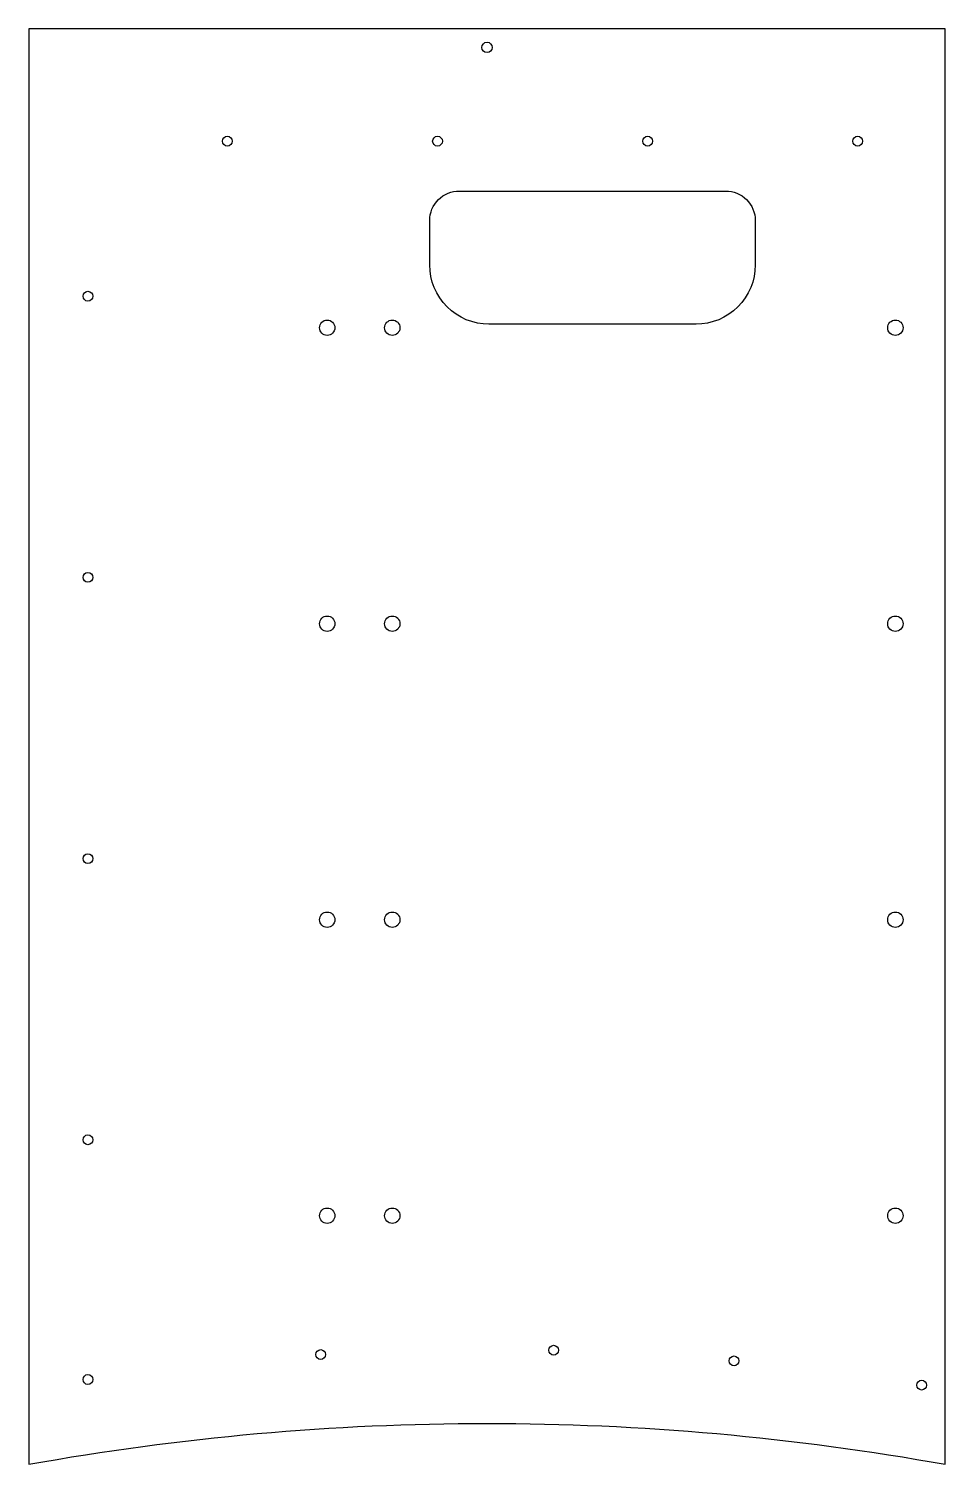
# Model space of a CAD drawing. Header units: inches. Extents: x -6.1 to 6.1, y 33.9 to 53.
import ezdxf

# ---------------------------------------------------------------- set-up
doc = ezdxf.new("R2010")
doc.units = ezdxf.units.IN
doc.header["$MEASUREMENT"] = 0

msp = doc.modelspace()

# ---------------------------------------------------------------- linework, layer by layer
for points in [[(6.097, 52.976), (-6.097, 52.976), (-6.097, 33.881, -0.089266), (6.097, 33.881)], [(2.781, 49.046), (0.026, 49.046, -0.414214), (-0.762, 49.833), (-0.762, 50.424, -0.414214), (-0.368, 50.817), (3.175, 50.817, -0.414214), (3.569, 50.424), (3.569, 49.833, -0.414214)]]:
    msp.add_lwpolyline(points, format="xyb", close=True)
for centre, radius in [((0, 52.727), 0.0689), ((-3.454, 51.48), 0.065), ((-0.658, 51.48), 0.065), ((2.137, 51.48), 0.065), ((4.932, 51.48), 0.065), ((-5.31, 49.418), 0.065), ((-2.126, 48.999), 0.102), ((-1.26, 48.999), 0.102), ((5.433, 48.999), 0.102), ((-5.31, 45.678), 0.065), ((-2.126, 45.062), 0.102), ((-1.26, 45.062), 0.102), ((5.433, 45.062), 0.102), ((-5.31, 41.937), 0.065), ((-2.126, 41.125), 0.102), ((-1.26, 41.125), 0.102), ((5.433, 41.125), 0.102), ((-5.31, 38.197), 0.065), ((-2.126, 37.188), 0.102), ((-1.26, 37.188), 0.102), ((5.433, 37.188), 0.102), ((-2.212, 35.341), 0.065), ((0.886, 35.399), 0.065), ((3.287, 35.257), 0.065), ((-5.31, 35.009), 0.065), ((5.782, 34.934), 0.065)]:
    msp.add_circle(centre, radius)

doc.saveas('drawing.dxf')
